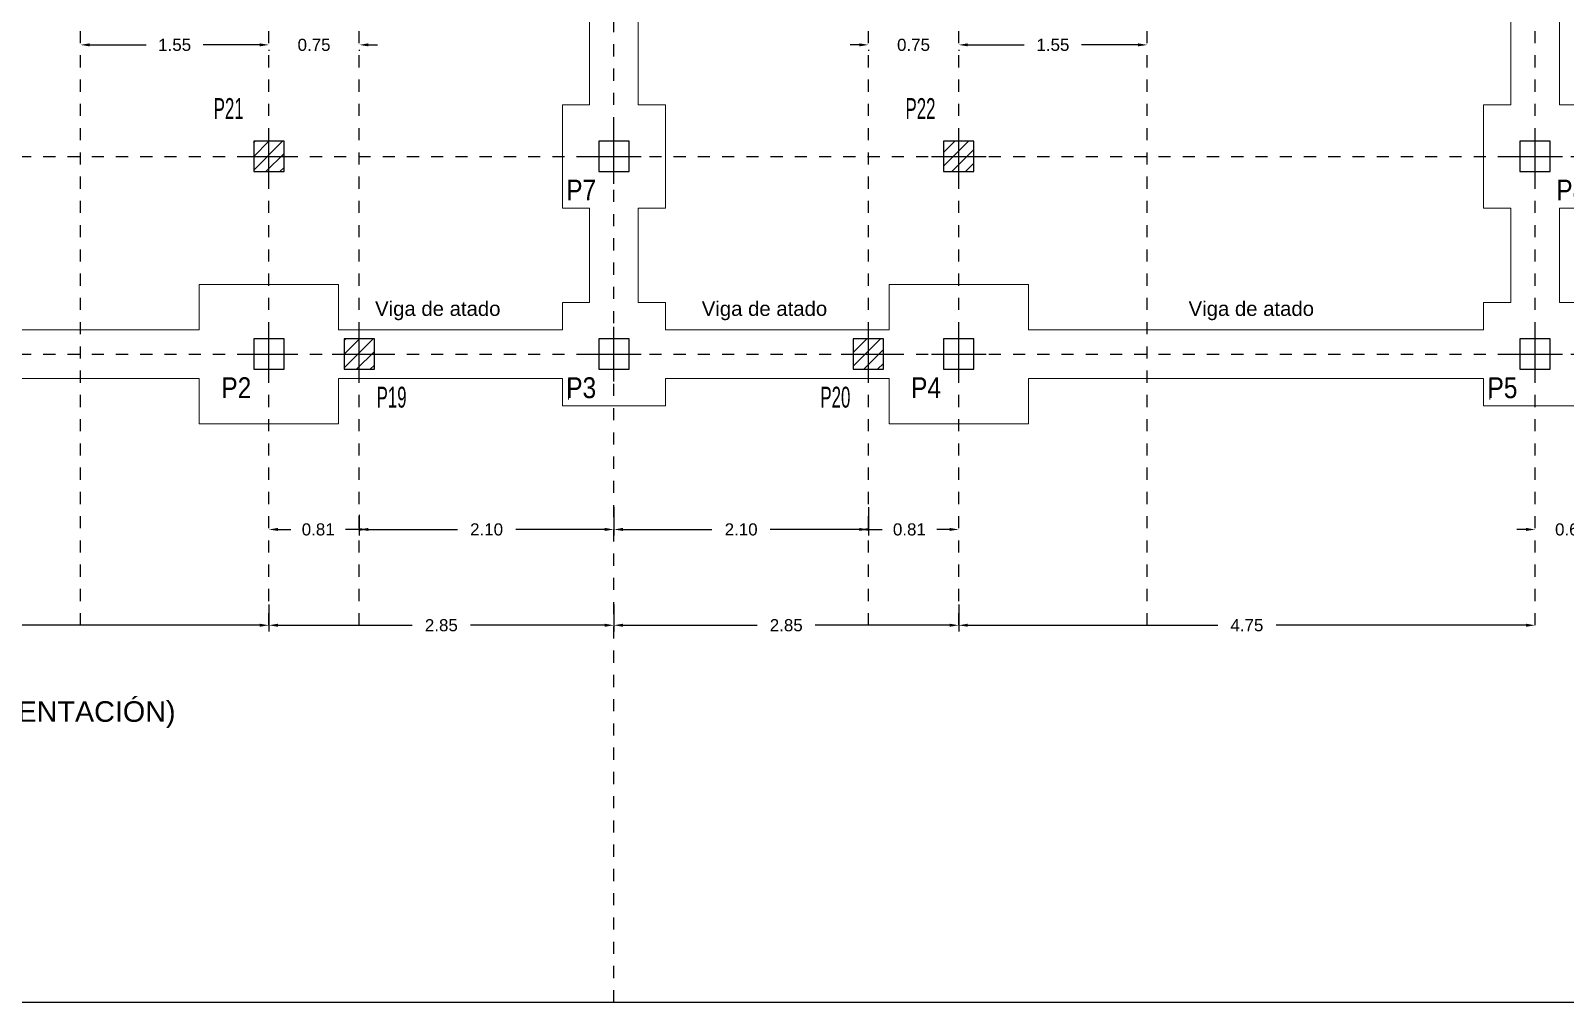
# Model space of a CAD drawing. Extents: x 2455 to 9764, y -806 to 181.
# Drawn here: x 4685.69 to 4698.34, y -409.26 to -401.25 of the extents above; entities that cross this region are included whole.
import ezdxf
from ezdxf.enums import TextEntityAlignment as Align

# ---------------------------------------------------------------- set-up
doc = ezdxf.new("R2010")
doc.units = 0
doc.header["$LTSCALE"] = 0.2
doc.header["$MEASUREMENT"] = 0
for name, pattern in [('CONTINUA', [0]), ('RAYITAS', [0.375, 0.25, -0.125]), ('TRAZO_Y_PUNTO', [1, 0.5, -0.25, 0, -0.25])]:
    doc.linetypes.add(name, pattern=pattern)
for name, color, linetype in [('01_borde', 4, 'CONTINUOUS'), ('01_cotas', 4, 'CONTINUOUS'), ('01_textos', 7, 'CONTINUOUS'), ('02_ejes', 38, 'RAYITAS'), ('PILAR_EJES', 1, 'CONTINUOUS'), ('PILAR_HORMIGON', 2, 'CONTINUOUS'), ('PILAR_HORMIGON_APEADO', 4, 'CONTINUOUS'), ('PILAR_RAYA', 4, 'CONTINUOUS')]:
    doc.layers.add(name, color=color, linetype=linetype)
doc.layers.add('01_cartela', color=6, linetype='CONTINUOUS', plot=False)
for name, color, linetype, lineweight in [('INGIN SANEAMIENTO TEXTO ENTERRADO', 255, 'CONTINUOUS', 0), ('VIG_CARAS', 5, 'CONTINUOUS', 9), ('ZAP_CONTORNO', 6, 'CONTINUOUS', 9)]:
    doc.layers.add(name, color=color, linetype=linetype, lineweight=lineweight)
doc.styles.add('Estilo1', font='swissel.ttf')
doc.styles.add('NIEVES2', font='sanss___.ttf')
doc.styles.add('ROMANS', font='romans')
doc.dimstyles.new('DECIMAL-50', dxfattribs={"dimtxt": 0.08, "dimasz": 0.15, "dimexe": 0.05, "dimexo": 0.05, "dimgap": 0.09, "dimtad": 0, "dimzin": 0, "dimdsep": 46, "dimtxsty": 'ROMANS', "dimblk": 'DOTSMALL', "dimcen": 0.09, "dimclrt": 7, "dimadec": 0, "dimazin": 0, "dimtfac": 1.38, "dimtix": 1, "dimtofl": 0, "dimtmove": 2, "dimatfit": 3, "dimldrblk": 'OBLIQUE', "dimfxl": 1, "dimtolj": 1, "dimtzin": 0, "dimarcsym": 0})

# ---------------------------------------------------------------- blocks, each defined once
blk = doc.blocks.new('Ejes del pilar')
at = {"layer": 'PILAR_EJES'}
for p, q in [((0, -0.5), (0, 0.5)), ((-0.5, 0), (0.5, 0))]:
    blk.add_line(p, q, dxfattribs=at)
blk = doc.blocks.new('1035033234-RAYADO P19')
at = {"layer": 'PILAR_RAYA'}
for p, q in [((-0.00125, -0.00114), (0.00114, 0.00125)), ((-0.00125, 0.00112), (-0.00112, 0.00125)), ((-0.00125, -0.00001), (0.00001, 0.00125)), ((-0.00023, -0.00125), (0.00125, 0.00023)), ((0.0009, -0.00125), (0.00125, -0.0009))]:
    blk.add_line(p, q, dxfattribs=at)
blk = doc.blocks.new('1035033234-RAYADO P20')
at = {"layer": 'PILAR_RAYA'}
for p, q in [((-0.00125, -0.001), (0.001, 0.00125)), ((-0.00125, 0.00013), (-0.00013, 0.00125)), ((-0.00037, -0.00125), (0.00125, 0.00037)), ((0.00076, -0.00125), (0.00125, -0.00076))]:
    blk.add_line(p, q, dxfattribs=at)
blk = doc.blocks.new('1035033234-RAYADO P21')
at = {"layer": 'PILAR_RAYA'}
for p, q in [((-0.00125, -0.00113), (0.00113, 0.00125)), ((-0.00125, 0.00113), (-0.00113, 0.00125)), ((-0.00125, 0), (0, 0.00125)), ((-0.00024, -0.00125), (0.00125, 0.00024)), ((0.0009, -0.00125), (0.00125, -0.0009))]:
    blk.add_line(p, q, dxfattribs=at)
blk = doc.blocks.new('1035033234-RAYADO P22')
at = {"layer": 'PILAR_RAYA'}
for p, q in [((-0.00125, -0.0008), (0.0008, 0.00125)), ((-0.00125, 0.00033), (-0.00033, 0.00125)), ((-0.00057, -0.00125), (0.00125, 0.00057)), ((0.00056, -0.00125), (0.00125, -0.00056))]:
    blk.add_line(p, q, dxfattribs=at)
blk = doc.blocks.new('*D475')
at = {"layer": '01_cotas', "color": 0, "lineweight": -2, "transparency": 16777216}
for p, q in [((4682.971, -406.155), (4685.032, -406.155)), ((4687.575, -406.155), (4685.514, -406.155))]:
    blk.add_line(p, q, dxfattribs=at)
at = {"layer": '01_cotas', "color": 0, "transparency": 16777216}
for points in [[(4682.971, -406.142), (4682.971, -406.167), (4682.896, -406.155)], [(4687.575, -406.142), (4687.575, -406.167), (4687.65, -406.155)]]:
    blk.add_solid(points, dxfattribs=at)
at = {"layer": '01_cotas', "color": 7, "transparency": 16777216, "insert": (4685.273, -406.155), "char_height": 0.1, "attachment_point": 5, "style": 'Estilo1'}
blk.add_mtext('\\A1;4.75', dxfattribs=at)
blk = doc.blocks.new('*D476')
at = {"layer": '01_cotas', "color": 0, "linetype": 'CONTINUA', "lineweight": -2, "transparency": 16777216}
for p, q in [((4687.65, -405.983), (4687.65, -406.205)), ((4690.496, -405.983), (4690.496, -406.205))]:
    blk.add_line(p, q, dxfattribs=at)
at = {"layer": '01_cotas', "color": 0, "lineweight": -2, "transparency": 16777216}
for p, q in [((4687.725, -406.155), (4688.833, -406.155)), ((4690.421, -406.155), (4689.313, -406.155))]:
    blk.add_line(p, q, dxfattribs=at)
at = {"layer": '01_cotas', "color": 0, "transparency": 16777216}
for points in [[(4687.725, -406.142), (4687.725, -406.167), (4687.65, -406.155)], [(4690.421, -406.142), (4690.421, -406.167), (4690.496, -406.155)]]:
    blk.add_solid(points, dxfattribs=at)
at = {"layer": '01_cotas', "color": 7, "transparency": 16777216, "insert": (4689.073, -406.155), "char_height": 0.1, "attachment_point": 5, "style": 'Estilo1'}
blk.add_mtext('\\A1;2.85', dxfattribs=at)
blk = doc.blocks.new('*D477')
at = {"layer": '01_cotas', "color": 0, "lineweight": -2, "transparency": 16777216}
for p, q in [((4687.725, -405.365), (4687.832, -405.365)), ((4688.39, -405.365), (4688.283, -405.365))]:
    blk.add_line(p, q, dxfattribs=at)
at = {"layer": '01_cotas', "color": 0, "transparency": 16777216}
for points in [[(4687.725, -405.352), (4687.725, -405.377), (4687.65, -405.365)], [(4688.39, -405.352), (4688.39, -405.377), (4688.465, -405.365)]]:
    blk.add_solid(points, dxfattribs=at)
at = {"layer": '01_cotas', "color": 7, "transparency": 16777216, "insert": (4688.057, -405.365), "char_height": 0.1, "attachment_point": 5, "style": 'Estilo1'}
blk.add_mtext('\\A1;0.81', dxfattribs=at)
blk = doc.blocks.new('*D479')
at = {"layer": '01_cotas', "color": 0, "lineweight": -2, "transparency": 16777216}
for p, q in [((4693.416, -406.155), (4695.477, -406.155)), ((4698.021, -406.155), (4695.959, -406.155))]:
    blk.add_line(p, q, dxfattribs=at)
at = {"layer": '01_cotas', "color": 0, "transparency": 16777216}
for points in [[(4693.416, -406.142), (4693.416, -406.167), (4693.341, -406.155)], [(4698.021, -406.142), (4698.021, -406.167), (4698.096, -406.155)]]:
    blk.add_solid(points, dxfattribs=at)
at = {"layer": '01_cotas', "color": 7, "transparency": 16777216, "insert": (4695.718, -406.155), "char_height": 0.1, "attachment_point": 5, "style": 'Estilo1'}
blk.add_mtext('\\A1;4.75', dxfattribs=at)
blk = doc.blocks.new('*D480')
at = {"layer": '01_cotas', "color": 0, "linetype": 'CONTINUA', "lineweight": -2, "transparency": 16777216}
for p, q in [((4690.496, -405.983), (4690.496, -406.205)), ((4693.341, -405.983), (4693.341, -406.205))]:
    blk.add_line(p, q, dxfattribs=at)
at = {"layer": '01_cotas', "color": 0, "lineweight": -2, "transparency": 16777216}
for p, q in [((4690.571, -406.155), (4691.678, -406.155)), ((4693.266, -406.155), (4692.158, -406.155))]:
    blk.add_line(p, q, dxfattribs=at)
at = {"layer": '01_cotas', "color": 0, "transparency": 16777216}
for points in [[(4690.571, -406.142), (4690.571, -406.167), (4690.496, -406.155)], [(4693.266, -406.142), (4693.266, -406.167), (4693.341, -406.155)]]:
    blk.add_solid(points, dxfattribs=at)
at = {"layer": '01_cotas', "color": 7, "transparency": 16777216, "insert": (4691.918, -406.155), "char_height": 0.1, "attachment_point": 5, "style": 'Estilo1'}
blk.add_mtext('\\A1;2.85', dxfattribs=at)
blk = doc.blocks.new('*D481')
at = {"layer": '01_cotas', "color": 0, "lineweight": -2, "transparency": 16777216}
for p, q in [((4692.602, -405.365), (4692.708, -405.365)), ((4693.266, -405.365), (4693.159, -405.365))]:
    blk.add_line(p, q, dxfattribs=at)
at = {"layer": '01_cotas', "color": 0, "transparency": 16777216}
for points in [[(4692.602, -405.352), (4692.602, -405.377), (4692.527, -405.365)], [(4693.266, -405.352), (4693.266, -405.377), (4693.341, -405.365)]]:
    blk.add_solid(points, dxfattribs=at)
at = {"layer": '01_cotas', "color": 7, "transparency": 16777216, "insert": (4692.934, -405.365), "char_height": 0.1, "attachment_point": 5, "style": 'Estilo1'}
blk.add_mtext('\\A1;0.81', dxfattribs=at)
blk = doc.blocks.new('*D482')
at = {"layer": '01_cotas', "color": 0, "lineweight": -2, "transparency": 16777216}
for p, q in [((4698.021, -405.365), (4697.946, -405.365)), ((4698.771, -405.365), (4698.846, -405.365))]:
    blk.add_line(p, q, dxfattribs=at)
at = {"layer": '01_cotas', "color": 0, "transparency": 16777216}
for points in [[(4698.021, -405.352), (4698.021, -405.377), (4698.096, -405.365)], [(4698.771, -405.352), (4698.771, -405.377), (4698.696, -405.365)]]:
    blk.add_solid(points, dxfattribs=at)
at = {"layer": '01_cotas', "color": 7, "transparency": 16777216, "insert": (4698.396, -405.365), "char_height": 0.1, "attachment_point": 5, "style": 'Estilo1'}
blk.add_mtext('\\A1;0.60', dxfattribs=at)
blk = doc.blocks.new('*D483')
at = {"layer": '01_cotas', "color": 0, "linetype": 'CONTINUA', "lineweight": -2, "transparency": 16777216}
for p, q in [((4688.396, -405.243), (4688.396, -405.415)), ((4690.496, -405.243), (4690.496, -405.415))]:
    blk.add_line(p, q, dxfattribs=at)
at = {"layer": '01_cotas', "color": 0, "lineweight": -2, "transparency": 16777216}
for p, q in [((4688.471, -405.365), (4689.205, -405.365)), ((4690.421, -405.365), (4689.686, -405.365))]:
    blk.add_line(p, q, dxfattribs=at)
at = {"layer": '01_cotas', "color": 0, "transparency": 16777216}
for points in [[(4688.471, -405.352), (4688.471, -405.377), (4688.396, -405.365)], [(4690.421, -405.352), (4690.421, -405.377), (4690.496, -405.365)]]:
    blk.add_solid(points, dxfattribs=at)
at = {"layer": '01_cotas', "color": 7, "transparency": 16777216, "insert": (4689.446, -405.365), "char_height": 0.1, "attachment_point": 5, "style": 'Estilo1'}
blk.add_mtext('\\A1;2.10', dxfattribs=at)
blk = doc.blocks.new('*D484')
at = {"layer": '01_cotas', "color": 0, "linetype": 'CONTINUA', "lineweight": -2, "transparency": 16777216}
for p, q in [((4690.496, -405.181), (4690.496, -405.415)), ((4692.596, -405.181), (4692.596, -405.415))]:
    blk.add_line(p, q, dxfattribs=at)
at = {"layer": '01_cotas', "color": 0, "lineweight": -2, "transparency": 16777216}
for p, q in [((4690.571, -405.365), (4691.305, -405.365)), ((4692.521, -405.365), (4691.786, -405.365))]:
    blk.add_line(p, q, dxfattribs=at)
at = {"layer": '01_cotas', "color": 0, "transparency": 16777216}
for points in [[(4690.571, -405.352), (4690.571, -405.377), (4690.496, -405.365)], [(4692.521, -405.352), (4692.521, -405.377), (4692.596, -405.365)]]:
    blk.add_solid(points, dxfattribs=at)
at = {"layer": '01_cotas', "color": 7, "transparency": 16777216, "insert": (4691.546, -405.365), "char_height": 0.1, "attachment_point": 5, "style": 'Estilo1'}
blk.add_mtext('\\A1;2.10', dxfattribs=at)
blk = doc.blocks.new('*D864')
at = {"layer": '01_cotas', "color": 0, "lineweight": -2, "transparency": 16777216}
for p, q in [((4686.171, -401.369), (4686.637, -401.369)), ((4687.575, -401.369), (4687.109, -401.369))]:
    blk.add_line(p, q, dxfattribs=at)
at = {"layer": '01_cotas', "color": 0, "transparency": 16777216}
for points in [[(4686.171, -401.356), (4686.171, -401.381), (4686.096, -401.369)], [(4687.575, -401.356), (4687.575, -401.381), (4687.65, -401.369)]]:
    blk.add_solid(points, dxfattribs=at)
at = {"layer": '01_cotas', "color": 7, "transparency": 16777216, "insert": (4686.873, -401.369), "char_height": 0.1, "attachment_point": 5, "style": 'Estilo1'}
blk.add_mtext('\\A1;1.55', dxfattribs=at)
blk = doc.blocks.new('*D865')
at = {"layer": '01_cotas', "color": 0, "lineweight": -2, "transparency": 16777216}
for p, q in [((4687.575, -401.369), (4687.5, -401.369)), ((4688.471, -401.369), (4688.546, -401.369))]:
    blk.add_line(p, q, dxfattribs=at)
at = {"layer": '01_cotas', "color": 0, "linetype": 'CONTINUA', "lineweight": -2, "transparency": 16777216}
for p, q in [((4687.65, -401.409), (4687.65, -401.419)), ((4688.396, -401.409), (4688.396, -401.419))]:
    blk.add_line(p, q, dxfattribs=at)
at = {"layer": '01_cotas', "color": 0, "transparency": 16777216}
for points in [[(4687.575, -401.356), (4687.575, -401.381), (4687.65, -401.369)], [(4688.471, -401.356), (4688.471, -401.381), (4688.396, -401.369)]]:
    blk.add_solid(points, dxfattribs=at)
at = {"layer": '01_cotas', "color": 7, "transparency": 16777216, "insert": (4688.023, -401.369), "char_height": 0.1, "attachment_point": 5, "style": 'Estilo1'}
blk.add_mtext('\\A1;0.75', dxfattribs=at)
blk = doc.blocks.new('*D862')
at = {"layer": '01_cotas', "color": 0, "lineweight": -2, "transparency": 16777216}
for p, q in [((4693.416, -401.369), (4693.882, -401.369)), ((4694.821, -401.369), (4694.355, -401.369))]:
    blk.add_line(p, q, dxfattribs=at)
at = {"layer": '01_cotas', "color": 0, "transparency": 16777216}
for points in [[(4693.416, -401.356), (4693.416, -401.381), (4693.341, -401.369)], [(4694.821, -401.356), (4694.821, -401.381), (4694.896, -401.369)]]:
    blk.add_solid(points, dxfattribs=at)
at = {"layer": '01_cotas', "color": 7, "transparency": 16777216, "insert": (4694.118, -401.369), "char_height": 0.1, "attachment_point": 5, "style": 'Estilo1'}
blk.add_mtext('\\A1;1.55', dxfattribs=at)
blk = doc.blocks.new('*D863')
at = {"layer": '01_cotas', "color": 0, "lineweight": -2, "transparency": 16777216}
for p, q in [((4692.521, -401.369), (4692.446, -401.369)), ((4693.416, -401.369), (4693.491, -401.369))]:
    blk.add_line(p, q, dxfattribs=at)
at = {"layer": '01_cotas', "color": 0, "linetype": 'CONTINUA', "lineweight": -2, "transparency": 16777216}
for p, q in [((4692.596, -401.409), (4692.596, -401.419)), ((4693.341, -401.409), (4693.341, -401.419))]:
    blk.add_line(p, q, dxfattribs=at)
at = {"layer": '01_cotas', "color": 0, "transparency": 16777216}
for points in [[(4692.521, -401.356), (4692.521, -401.381), (4692.596, -401.369)], [(4693.416, -401.356), (4693.416, -401.381), (4693.341, -401.369)]]:
    blk.add_solid(points, dxfattribs=at)
at = {"layer": '01_cotas', "color": 7, "transparency": 16777216, "insert": (4692.968, -401.369), "char_height": 0.1, "attachment_point": 5, "style": 'Estilo1'}
blk.add_mtext('\\A1;0.75', dxfattribs=at)

msp = doc.modelspace()

# ---------------------------------------------------------------- linework, layer by layer
at = {"layer": '01_cartela', "color": 3}
msp.add_lwpolyline([(4677.986, -387.729), (4677.986, -409.264), (4708.624, -409.264), (4708.624, -387.729)], close=True, dxfattribs=at)
at = {"layer": '02_ejes', "color": 10, "linetype": 'TRAZO_Y_PUNTO', "ltscale": 0.5}
msp.add_line((4690.496, -409.264, 0), (4690.496, -389.069, 0), dxfattribs=at)
at = {"layer": '02_ejes', "color": 120, "linetype": 'TRAZO_Y_PUNTO', "ltscale": 0.5}
for p, q in [((4686.096, -406.155, 0), (4686.096, -392.969, 0)), ((4687.65, -406.155, 0), (4687.65, -392.969, 0)), ((4688.396, -406.155, 0), (4688.396, -392.969, 0)), ((4692.596, -406.155, 0), (4692.596, -392.969, 0)), ((4693.341, -406.155, 0), (4693.341, -392.969, 0)), ((4694.896, -406.155, 0), (4694.896, -392.969, 0)), ((4698.096, -406.155, 0), (4698.096, -392.969, 0)), ((4679.789, -402.289, 0), (4700.419, -402.289, 0)), ((4679.789, -403.919, 0), (4700.419, -403.919, 0))]:
    msp.add_line(p, q, dxfattribs=at)
at = {"layer": 'PILAR_HORMIGON'}
for points in [[(4690.371, -402.414), (4690.621, -402.414), (4690.621, -402.164), (4690.371, -402.164), (4690.371, -402.414)], [(4697.971, -402.414), (4698.221, -402.414), (4698.221, -402.164), (4697.971, -402.164), (4697.971, -402.414)], [(4687.525, -404.044), (4687.775, -404.044), (4687.775, -403.794), (4687.525, -403.794), (4687.525, -404.044)], [(4690.371, -404.044), (4690.621, -404.044), (4690.621, -403.794), (4690.371, -403.794), (4690.371, -404.044)], [(4693.216, -404.044), (4693.466, -404.044), (4693.466, -403.794), (4693.216, -403.794), (4693.216, -404.044)], [(4697.971, -404.044), (4698.221, -404.044), (4698.221, -403.794), (4697.971, -403.794), (4697.971, -404.044)]]:
    msp.add_lwpolyline(points, close=True, dxfattribs=at)
at = {"layer": 'PILAR_HORMIGON_APEADO'}
for points in [[(4687.525, -402.414), (4687.775, -402.414), (4687.775, -402.164), (4687.525, -402.164), (4687.525, -402.414)], [(4693.216, -402.414), (4693.466, -402.414), (4693.466, -402.164), (4693.216, -402.164), (4693.216, -402.414)], [(4688.271, -404.044), (4688.521, -404.044), (4688.521, -403.794), (4688.271, -403.794), (4688.271, -404.044)], [(4692.471, -404.044), (4692.721, -404.044), (4692.721, -403.794), (4692.471, -403.794), (4692.471, -404.044)]]:
    msp.add_lwpolyline(points, close=True, dxfattribs=at)
at = {"layer": 'VIG_CARAS'}
for p, q in [((4690.296, -401.864, 0), (4690.296, -399.464, 0)), ((4690.696, -401.864, 0), (4690.696, -399.464, 0)), ((4697.896, -401.864, 0), (4697.896, -399.664, 0)), ((4698.296, -401.864, 0), (4698.296, -399.664, 0)), ((4690.296, -403.494, 0), (4690.296, -402.714, 0)), ((4690.696, -403.494, 0), (4690.696, -402.714, 0)), ((4697.896, -403.494, 0), (4697.896, -402.714, 0)), ((4698.296, -403.494, 0), (4698.296, -402.714, 0)), ((4683.321, -403.719, 0), (4687.075, -403.719, 0)), ((4688.225, -403.719, 0), (4690.071, -403.719, 0)), ((4690.921, -403.719, 0), (4692.766, -403.719, 0)), ((4693.916, -403.719, 0), (4697.671, -403.719, 0)), ((4683.321, -404.119, 0), (4687.075, -404.119, 0)), ((4688.225, -404.119, 0), (4690.071, -404.119, 0)), ((4690.921, -404.119, 0), (4692.766, -404.119, 0)), ((4693.916, -404.119, 0), (4697.671, -404.119, 0))]:
    msp.add_line(p, q, dxfattribs=at)
at = {"layer": 'ZAP_CONTORNO', "color": 7}
for p, q in [((4690.071, -402.714, 0), (4690.296, -402.714, 0)), ((4697.671, -402.714, 0), (4697.896, -402.714, 0)), ((4687.075, -404.119, 0), (4687.075, -404.494, 0)), ((4692.766, -404.119, 0), (4692.766, -404.494, 0)), ((4690.071, -404.344, 0), (4690.696, -404.344, 0)), ((4697.671, -404.344, 0), (4697.896, -404.344, 0))]:
    msp.add_line(p, q, dxfattribs=at)
at = {"layer": 'ZAP_CONTORNO'}
for p, q in [((4690.121, -404.119, 0), (4690.121, -404.294, 0)), ((4697.721, -404.119, 0), (4697.721, -404.294, 0))]:
    msp.add_line(p, q, dxfattribs=at)
at = {"layer": 'ZAP_CONTORNO', "color": 7}
for points in [[(4690.296, -401.864), (4690.071, -401.864), (4690.071, -402.714)], [(4690.696, -402.714), (4690.921, -402.714), (4690.921, -401.864), (4690.696, -401.864)], [(4697.896, -401.864), (4697.671, -401.864), (4697.671, -402.714)], [(4698.296, -402.714), (4698.521, -402.714), (4698.521, -401.864), (4698.296, -401.864)], [(4688.225, -403.719), (4688.225, -403.344), (4687.075, -403.344), (4687.075, -403.719)], [(4693.916, -403.719), (4693.916, -403.344), (4692.766, -403.344), (4692.766, -403.719)], [(4690.296, -403.494), (4690.071, -403.494), (4690.071, -403.719)], [(4690.921, -403.719), (4690.921, -403.494), (4690.696, -403.494)], [(4697.896, -403.494), (4697.671, -403.494), (4697.671, -403.719)], [(4697.896, -404.344), (4698.521, -404.344), (4698.521, -403.494), (4698.296, -403.494)], [(4687.075, -404.494), (4688.225, -404.494), (4688.225, -404.119)], [(4690.071, -404.119), (4690.071, -404.344)], [(4690.696, -404.344), (4690.921, -404.344), (4690.921, -404.119)], [(4692.766, -404.494), (4693.916, -404.494), (4693.916, -404.119)], [(4697.671, -404.119), (4697.671, -404.344)]]:
    msp.add_lwpolyline(points, dxfattribs=at)

# ---------------------------------------------------------------- block references
at = {"layer": 'PILAR_EJES', "xscale": 0.4500000000000001, "yscale": 0.4500000000000001}
for p in [(4687.65, -402.289, 0), (4690.496, -402.289, 0), (4693.341, -402.289, 0), (4698.096, -402.289, 0), (4687.65, -403.919, 0), (4688.396, -403.919, 0), (4690.496, -403.919, 0), (4692.596, -403.919, 0), (4693.341, -403.919, 0), (4698.096, -403.919, 0)]:
    msp.add_blockref('Ejes del pilar', p, dxfattribs=at)
at = {"layer": 'PILAR_RAYA', "xscale": 100, "yscale": 100, "zscale": 100}
for name, p in [('1035033234-RAYADO P21', (4687.65, -402.289, 0)), ('1035033234-RAYADO P22', (4693.341, -402.289, 0)), ('1035033234-RAYADO P19', (4688.396, -403.919, 0)), ('1035033234-RAYADO P20', (4692.596, -403.919, 0))]:
    msp.add_blockref(name, p, dxfattribs=at)

# ---------------------------------------------------------------- texts
at = {"layer": '01_borde', "color": 6, "ltscale": 0.01, "style": 'NIEVES2', "width": 0.588905}
for s, p, p2 in [('P21', (4687.195, -401.98, 0), (4687.442, -401.98, 0)), ('P22', (4692.902, -401.98, 0), (4693.149, -401.98, 0)), ('P19', (4688.539, -404.36, 0), (4688.786, -404.36, 0)), ('P20', (4692.2, -404.36, 0), (4692.447, -404.36, 0))]:
    msp.add_text(s, height=0.1722, dxfattribs=at).set_placement(p, p2, align=Align.FIT)
at = {"layer": '01_borde', "color": 7, "ltscale": 0.01, "style": 'NIEVES2', "width": 0.856632}
for s, p, p2 in [('P7', (4690.103, -402.652, 0), (4690.35, -402.652, 0)), ('P8', (4698.27, -402.652, 0), (4698.517, -402.652, 0)), ('P2', (4687.258, -404.282, 0), (4687.505, -404.282, 0)), ('P3', (4690.103, -404.282, 0), (4690.35, -404.282, 0)), ('P4', (4692.948, -404.282, 0), (4693.195, -404.282, 0)), ('P5', (4697.703, -404.282, 0), (4697.95, -404.282, 0))]:
    msp.add_text(s, height=0.1722, dxfattribs=at).set_placement(p, p2, align=Align.FIT)
at = {"layer": '01_textos', "color": 5, "style": 'Estilo1'}
msp.add_text('PLANO DE REPLANTEO (CIMENTACIÓN)', height=0.16973, dxfattribs=at).set_placement((4682.296, -406.951, 0))
at = {"layer": 'INGIN SANEAMIENTO TEXTO ENTERRADO', "char_height": 0.12, "attachment_point": 4, "rotation": 0.02, "style": 'Estilo1'}
for insert in [(4688.305, -403.562, 0), (4691, -403.562, 0), (4695.016, -403.562, 0)]:
    msp.add_mtext_dynamic_manual_height_columns('\\pi0.2212;Viga de atado', width=1.62861, gutter_width=12.5, heights=[0], dxfattribs=dict(at, insert=insert))

# ---------------------------------------------------------------- dimensions: what is measured, and where the dimension line sits
at = {"layer": '01_cotas'}
for base, p1, p2, picture, middle in [((4687.65, -401.369, 0), (4686.096, -401.369, 0), (4687.65, -401.369, 0), '*D864', (4686.873, -401.369, 0)), ((4688.396, -401.369, 0), (4687.65, -401.359, 0), (4688.396, -401.359, 0), '*D865', (4688.023, -401.369, 0)), ((4690.496, -405.365), (4688.396, -405.193, 0), (4690.496, -405.193, 0), '*D483', (4689.446, -405.365)), ((4690.496, -405.365), (4692.596, -405.131, 0), (4690.496, -405.131, 0), '*D484', (4691.546, -405.365)), ((4688.4645, -405.3646), (4687.6504, -405.3646, 0), (4688.4645, -405.3646, 0), '*D477', (4688.0575, -405.3646)), ((4690.496, -406.155), (4687.65, -405.933, 0), (4690.496, -405.933, 0), '*D476', (4689.073, -406.155)), ((4687.65, -406.155), (4682.896, -406.155, 0), (4687.65, -406.155, 0), '*D475', (4685.273, -406.155))]:
    dim = msp.add_linear_dim(base=base, p1=p1, p2=p2, dimstyle='DECIMAL-50', override={"dimtxt": 0.1, "dimasz": 0.075, "dimtxsty": 'Estilo1', "dimsah": 1, "dimfxl": 0.09, "dimarcsym": 2}, dxfattribs=at)
    dim.commit()
    dim.dimension.update_dxf_attribs({"geometry": picture, "text_midpoint": middle})
for base, p1, p2, picture, middle in [((4692.5956, -401.3687, 0), (4693.3408, -401.3594, 0), (4692.5956, -401.3594, 0), '*D863', (4692.9682, -401.3687, 0)), ((4693.3408, -401.3687, 0), (4694.8956, -401.3687, 0), (4693.3408, -401.3687, 0), '*D862', (4694.1182, -401.3687, 0)), ((4692.527, -405.365), (4693.341, -405.365, 0), (4692.527, -405.365, 0), '*D481', (4692.934, -405.365)), ((4698.696, -405.365), (4698.096, -405.365, 0), (4698.696, -405.365, 0), '*D482', (4698.396, -405.365)), ((4690.4956, -406.1548), (4693.3408, -405.9331, 0), (4690.4956, -405.9331, 0), '*D480', (4691.9182, -406.1548)), ((4693.3408, -406.1548), (4698.0956, -406.1548, 0), (4693.3408, -406.1548, 0), '*D479', (4695.7182, -406.1548))]:
    dim = msp.add_linear_dim(base=base, p1=p1, p2=p2, angle=180, dimstyle='DECIMAL-50', override={"dimtxt": 0.1, "dimasz": 0.075, "dimtxsty": 'Estilo1', "dimsah": 1, "dimfxl": 0.09, "dimarcsym": 2}, dxfattribs=at)
    dim.commit()
    dim.dimension.update_dxf_attribs({"geometry": picture, "text_midpoint": middle})

doc.saveas('drawing.dxf')
